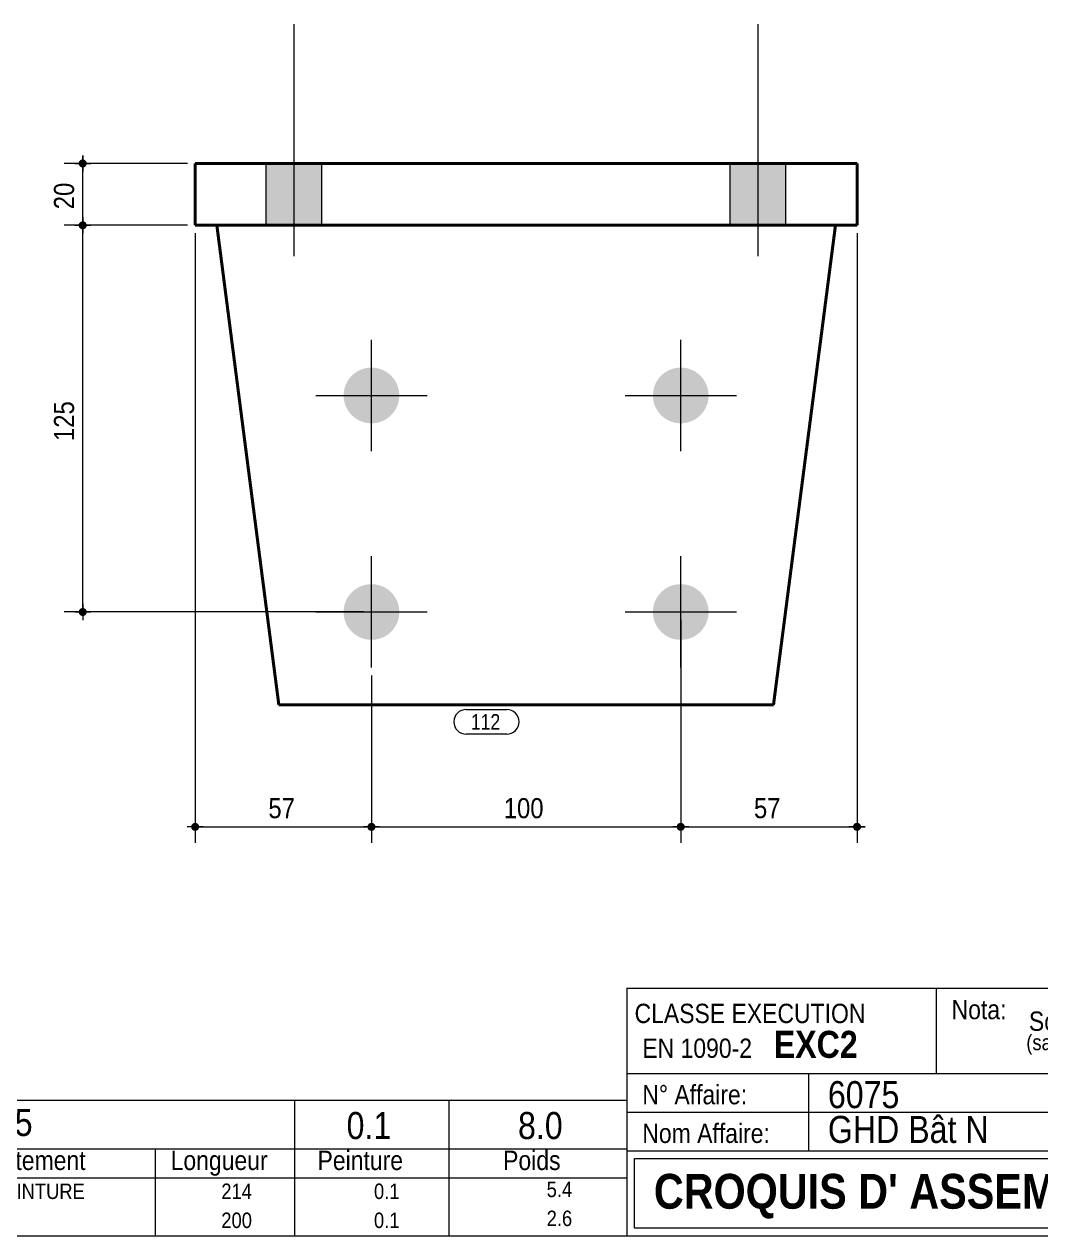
# Model space of a CAD drawing. Header units: millimetres. Extents: x 2 to 410, y 5 to 282.
# Drawn here: x 142.1 to 273.5, y 5 to 161.7 of the extents above; entities that cross this region are included whole.
import ezdxf

# ---------------------------------------------------------------- set-up
doc = ezdxf.new("R2010")
doc.units = ezdxf.units.MM
doc.linetypes.add('CACHE2', pattern=[1.190625, 0.79375, -0.396875])
for name, color, linetype, lineweight in [('Autre type objet', 1, 'Continuous', 0), ('Boulon', 7, 'Continuous', 0), ('Cache', 7, 'Continuous', 0), ('Cotation', 7, 'Continuous', 0), ('Feuille dessin', 5, 'Continuous', 0), ('Piece', 2, 'Continuous', 0), ('Repère pièce', 3, 'Continuous', 0)]:
    doc.layers.add(name, color=color, linetype=linetype, lineweight=lineweight)
doc.styles.add('ARIAL', font='ARIAL.TTF')
doc.styles.add('ARIAL_BOLD', font='ARIALBD.TTF')
doc.styles.add('ARIAL_NARROW', font='ARIAL.TTF')
doc.styles.add('COMIC_SANS_MS', font='COMIC.TTF')

# ---------------------------------------------------------------- blocks, each defined once
blk = doc.blocks.new('*A5')
at = {"layer": 'Boulon'}
for points in [[(173.37, 135.66), (173.37, 143.66), (180.57, 143.66), (180.57, 135.66)], [(173.37, 135.66), (173.37, 143.66), (180.57, 143.66), (180.57, 135.66)], [(233.37, 135.66), (233.37, 143.66), (240.57, 143.66), (240.57, 135.66)], [(233.37, 135.66), (233.37, 143.66), (240.57, 143.66), (240.57, 135.66)]]:
    blk.add_hatch(color=256, dxfattribs=at).paths.add_polyline_path(points, flags=17)
at = {"layer": 'Boulon', "linetype": 'Continuous', "lineweight": 0}
for p, q in [((176.97, 131.66), (176.97, 161.66)), ((176.97, 131.66), (176.97, 161.66)), ((236.97, 131.66), (236.97, 161.66)), ((236.97, 131.66), (236.97, 161.66)), ((173.37, 135.66), (173.37, 143.66)), ((173.37, 135.66), (173.37, 143.66)), ((180.57, 135.66), (180.57, 143.66)), ((180.57, 135.66), (180.57, 143.66)), ((233.37, 135.66), (233.37, 143.66)), ((233.37, 135.66), (233.37, 143.66)), ((240.57, 135.66), (240.57, 143.66)), ((240.57, 135.66), (240.57, 143.66))]:
    blk.add_line(p, q, dxfattribs=at)
blk = doc.blocks.new('*A6')
at = {"layer": 'Boulon'}
for points in [[(187.06, 117.25), (187.15, 117.25), (187.24, 117.25), (187.32, 117.24), (187.41, 117.23), (187.5, 117.22), (187.59, 117.2), (187.67, 117.19), (187.76, 117.17), (187.85, 117.15), (187.93, 117.12), (188.02, 117.1), (188.1, 117.07), (188.18, 117.04), (188.27, 117.01), (188.35, 116.98), (188.43, 116.95), (188.51, 116.91), (188.59, 116.87), (188.67, 116.83), (188.75, 116.79), (188.82, 116.74), (188.9, 116.7), (188.97, 116.65), (189.04, 116.6), (189.12, 116.55), (189.19, 116.49), (189.26, 116.44), (189.32, 116.38), (189.39, 116.32), (189.45, 116.26), (189.52, 116.2), (189.58, 116.14), (189.64, 116.07), (189.7, 116.01), (189.75, 115.94), (189.81, 115.87), (189.86, 115.8), (189.91, 115.73), (189.96, 115.66), (190.01, 115.58), (190.06, 115.51), (190.1, 115.43), (190.15, 115.35), (190.19, 115.27), (190.23, 115.19), (190.26, 115.11), (190.3, 115.03), (190.33, 114.95), (190.36, 114.87), (190.39, 114.78), (190.42, 114.7), (190.44, 114.62), (190.46, 114.53), (190.48, 114.44), (190.5, 114.36), (190.52, 114.27), (190.53, 114.18), (190.54, 114.1), (190.55, 114.01), (190.56, 113.92), (190.57, 113.83), (190.57, 113.74), (190.57, 113.66), (190.57, 113.57), (190.57, 113.48), (190.56, 113.39), (190.55, 113.3), (190.54, 113.21), (190.53, 113.13), (190.52, 113.04), (190.5, 112.95), (190.48, 112.87), (190.46, 112.78), (190.44, 112.69), (190.42, 112.61), (190.39, 112.53), (190.36, 112.44), (190.33, 112.36), (190.3, 112.28), (190.26, 112.2), (190.23, 112.12), (190.19, 112.04), (190.15, 111.96), (190.1, 111.88), (190.06, 111.8), (190.01, 111.73), (189.96, 111.66), (189.91, 111.58), (189.86, 111.51), (189.81, 111.44), (189.75, 111.37), (189.7, 111.3), (189.64, 111.24), (189.58, 111.17), (189.52, 111.11), (189.45, 111.05), (189.39, 110.99), (189.32, 110.93), (189.26, 110.87), (189.19, 110.82), (189.12, 110.76), (189.04, 110.71), (188.97, 110.66), (188.9, 110.61), (188.82, 110.57), (188.75, 110.52), (188.67, 110.48), (188.59, 110.44), (188.51, 110.4), (188.43, 110.36), (188.35, 110.33), (188.27, 110.3), (188.18, 110.27), (188.1, 110.24), (188.02, 110.21), (187.93, 110.19), (187.85, 110.16), (187.76, 110.14), (187.67, 110.12), (187.59, 110.11), (187.5, 110.09), (187.41, 110.08), (187.32, 110.07), (187.24, 110.06), (187.15, 110.06), (187.06, 110.06), (186.97, 110.06), (186.88, 110.06), (186.79, 110.06), (186.71, 110.06), (186.62, 110.07), (186.53, 110.08), (186.44, 110.09), (186.36, 110.11), (186.27, 110.12), (186.18, 110.14), (186.1, 110.16), (186.01, 110.19), (185.93, 110.21), (185.84, 110.24), (185.76, 110.27), (185.68, 110.3), (185.59, 110.33), (185.51, 110.36), (185.43, 110.4), (185.35, 110.44), (185.27, 110.48), (185.2, 110.52), (185.12, 110.57), (185.05, 110.61), (184.97, 110.66), (184.9, 110.71), (184.83, 110.76), (184.76, 110.82), (184.69, 110.87), (184.62, 110.93), (184.55, 110.99), (184.49, 111.05), (184.43, 111.11), (184.36, 111.17), (184.3, 111.24), (184.25, 111.3), (184.19, 111.37), (184.13, 111.44), (184.08, 111.51), (184.03, 111.58), (183.98, 111.66), (183.93, 111.73), (183.88, 111.8), (183.84, 111.88), (183.8, 111.96), (183.76, 112.04), (183.72, 112.12), (183.68, 112.2), (183.65, 112.28), (183.61, 112.36), (183.58, 112.44), (183.55, 112.53), (183.53, 112.61), (183.5, 112.69), (183.48, 112.78), (183.46, 112.87), (183.44, 112.95), (183.42, 113.04), (183.41, 113.13), (183.4, 113.21), (183.39, 113.3), (183.38, 113.39), (183.38, 113.48), (183.37, 113.57), (183.37, 113.66), (183.37, 113.74), (183.38, 113.83), (183.38, 113.92), (183.39, 114.01), (183.4, 114.1), (183.41, 114.18), (183.42, 114.27), (183.44, 114.36), (183.46, 114.44), (183.48, 114.53), (183.5, 114.62), (183.53, 114.7), (183.55, 114.78), (183.58, 114.87), (183.61, 114.95), (183.65, 115.03), (183.68, 115.11), (183.72, 115.19), (183.76, 115.27), (183.8, 115.35), (183.84, 115.43), (183.88, 115.51), (183.93, 115.58), (183.98, 115.66), (184.03, 115.73), (184.08, 115.8), (184.13, 115.87), (184.19, 115.94), (184.25, 116.01), (184.3, 116.07), (184.36, 116.14), (184.43, 116.2), (184.49, 116.26), (184.55, 116.32), (184.62, 116.38), (184.69, 116.44), (184.76, 116.49), (184.83, 116.55), (184.9, 116.6), (184.97, 116.65), (185.05, 116.7), (185.12, 116.74), (185.2, 116.79), (185.27, 116.83), (185.35, 116.87), (185.43, 116.91), (185.51, 116.95), (185.59, 116.98), (185.68, 117.01), (185.76, 117.04), (185.84, 117.07), (185.93, 117.1), (186.01, 117.12), (186.1, 117.15), (186.18, 117.17), (186.27, 117.19), (186.36, 117.2), (186.44, 117.22), (186.53, 117.23), (186.62, 117.24), (186.71, 117.25), (186.79, 117.25), (186.88, 117.25), (186.97, 117.26)], [(227.06, 117.25), (227.15, 117.25), (227.24, 117.25), (227.32, 117.24), (227.41, 117.23), (227.5, 117.22), (227.59, 117.2), (227.67, 117.19), (227.76, 117.17), (227.85, 117.15), (227.93, 117.12), (228.02, 117.1), (228.1, 117.07), (228.18, 117.04), (228.27, 117.01), (228.35, 116.98), (228.43, 116.95), (228.51, 116.91), (228.59, 116.87), (228.67, 116.83), (228.75, 116.79), (228.82, 116.74), (228.9, 116.7), (228.97, 116.65), (229.04, 116.6), (229.12, 116.55), (229.19, 116.49), (229.26, 116.44), (229.32, 116.38), (229.39, 116.32), (229.45, 116.26), (229.52, 116.2), (229.58, 116.14), (229.64, 116.07), (229.7, 116.01), (229.75, 115.94), (229.81, 115.87), (229.86, 115.8), (229.91, 115.73), (229.96, 115.66), (230.01, 115.58), (230.06, 115.51), (230.1, 115.43), (230.15, 115.35), (230.19, 115.27), (230.23, 115.19), (230.26, 115.11), (230.3, 115.03), (230.33, 114.95), (230.36, 114.87), (230.39, 114.78), (230.42, 114.7), (230.44, 114.62), (230.46, 114.53), (230.48, 114.44), (230.5, 114.36), (230.52, 114.27), (230.53, 114.18), (230.54, 114.1), (230.55, 114.01), (230.56, 113.92), (230.57, 113.83), (230.57, 113.74), (230.57, 113.66), (230.57, 113.57), (230.57, 113.48), (230.56, 113.39), (230.55, 113.3), (230.54, 113.21), (230.53, 113.13), (230.52, 113.04), (230.5, 112.95), (230.48, 112.87), (230.46, 112.78), (230.44, 112.69), (230.42, 112.61), (230.39, 112.53), (230.36, 112.44), (230.33, 112.36), (230.3, 112.28), (230.26, 112.2), (230.23, 112.12), (230.19, 112.04), (230.15, 111.96), (230.1, 111.88), (230.06, 111.8), (230.01, 111.73), (229.96, 111.66), (229.91, 111.58), (229.86, 111.51), (229.81, 111.44), (229.75, 111.37), (229.7, 111.3), (229.64, 111.24), (229.58, 111.17), (229.52, 111.11), (229.45, 111.05), (229.39, 110.99), (229.32, 110.93), (229.26, 110.87), (229.19, 110.82), (229.12, 110.76), (229.04, 110.71), (228.97, 110.66), (228.9, 110.61), (228.82, 110.57), (228.75, 110.52), (228.67, 110.48), (228.59, 110.44), (228.51, 110.4), (228.43, 110.36), (228.35, 110.33), (228.27, 110.3), (228.18, 110.27), (228.1, 110.24), (228.02, 110.21), (227.93, 110.19), (227.85, 110.16), (227.76, 110.14), (227.67, 110.12), (227.59, 110.11), (227.5, 110.09), (227.41, 110.08), (227.32, 110.07), (227.24, 110.06), (227.15, 110.06), (227.06, 110.06), (226.97, 110.06), (226.88, 110.06), (226.79, 110.06), (226.71, 110.06), (226.62, 110.07), (226.53, 110.08), (226.44, 110.09), (226.36, 110.11), (226.27, 110.12), (226.18, 110.14), (226.1, 110.16), (226.01, 110.19), (225.93, 110.21), (225.84, 110.24), (225.76, 110.27), (225.68, 110.3), (225.59, 110.33), (225.51, 110.36), (225.43, 110.4), (225.35, 110.44), (225.27, 110.48), (225.2, 110.52), (225.12, 110.57), (225.05, 110.61), (224.97, 110.66), (224.9, 110.71), (224.83, 110.76), (224.76, 110.82), (224.69, 110.87), (224.62, 110.93), (224.55, 110.99), (224.49, 111.05), (224.43, 111.11), (224.36, 111.17), (224.3, 111.24), (224.25, 111.3), (224.19, 111.37), (224.13, 111.44), (224.08, 111.51), (224.03, 111.58), (223.98, 111.66), (223.93, 111.73), (223.88, 111.8), (223.84, 111.88), (223.8, 111.96), (223.76, 112.04), (223.72, 112.12), (223.68, 112.2), (223.65, 112.28), (223.61, 112.36), (223.58, 112.44), (223.55, 112.53), (223.53, 112.61), (223.5, 112.69), (223.48, 112.78), (223.46, 112.87), (223.44, 112.95), (223.42, 113.04), (223.41, 113.13), (223.4, 113.21), (223.39, 113.3), (223.38, 113.39), (223.38, 113.48), (223.37, 113.57), (223.37, 113.66), (223.37, 113.74), (223.38, 113.83), (223.38, 113.92), (223.39, 114.01), (223.4, 114.1), (223.41, 114.18), (223.42, 114.27), (223.44, 114.36), (223.46, 114.44), (223.48, 114.53), (223.5, 114.62), (223.53, 114.7), (223.55, 114.78), (223.58, 114.87), (223.61, 114.95), (223.65, 115.03), (223.68, 115.11), (223.72, 115.19), (223.76, 115.27), (223.8, 115.35), (223.84, 115.43), (223.88, 115.51), (223.93, 115.58), (223.98, 115.66), (224.03, 115.73), (224.08, 115.8), (224.13, 115.87), (224.19, 115.94), (224.25, 116.01), (224.3, 116.07), (224.36, 116.14), (224.43, 116.2), (224.49, 116.26), (224.55, 116.32), (224.62, 116.38), (224.69, 116.44), (224.76, 116.49), (224.83, 116.55), (224.9, 116.6), (224.97, 116.65), (225.05, 116.7), (225.12, 116.74), (225.2, 116.79), (225.27, 116.83), (225.35, 116.87), (225.43, 116.91), (225.51, 116.95), (225.59, 116.98), (225.68, 117.01), (225.76, 117.04), (225.84, 117.07), (225.93, 117.1), (226.01, 117.12), (226.1, 117.15), (226.18, 117.17), (226.27, 117.19), (226.36, 117.2), (226.44, 117.22), (226.53, 117.23), (226.62, 117.24), (226.71, 117.25), (226.79, 117.25), (226.88, 117.25), (226.97, 117.26)], [(187.06, 89.25), (187.15, 89.25), (187.24, 89.25), (187.32, 89.24), (187.41, 89.23), (187.5, 89.22), (187.59, 89.2), (187.67, 89.19), (187.76, 89.17), (187.85, 89.15), (187.93, 89.12), (188.02, 89.1), (188.1, 89.07), (188.18, 89.04), (188.27, 89.01), (188.35, 88.98), (188.43, 88.95), (188.51, 88.91), (188.59, 88.87), (188.67, 88.83), (188.75, 88.79), (188.82, 88.74), (188.9, 88.7), (188.97, 88.65), (189.04, 88.6), (189.12, 88.55), (189.19, 88.49), (189.26, 88.44), (189.32, 88.38), (189.39, 88.32), (189.45, 88.26), (189.52, 88.2), (189.58, 88.14), (189.64, 88.07), (189.7, 88.01), (189.75, 87.94), (189.81, 87.87), (189.86, 87.8), (189.91, 87.73), (189.96, 87.66), (190.01, 87.58), (190.06, 87.51), (190.1, 87.43), (190.15, 87.35), (190.19, 87.27), (190.23, 87.19), (190.26, 87.11), (190.3, 87.03), (190.33, 86.95), (190.36, 86.87), (190.39, 86.78), (190.42, 86.7), (190.44, 86.62), (190.46, 86.53), (190.48, 86.44), (190.5, 86.36), (190.52, 86.27), (190.53, 86.18), (190.54, 86.1), (190.55, 86.01), (190.56, 85.92), (190.57, 85.83), (190.57, 85.74), (190.57, 85.66), (190.57, 85.57), (190.57, 85.48), (190.56, 85.39), (190.55, 85.3), (190.54, 85.21), (190.53, 85.13), (190.52, 85.04), (190.5, 84.95), (190.48, 84.87), (190.46, 84.78), (190.44, 84.69), (190.42, 84.61), (190.39, 84.53), (190.36, 84.44), (190.33, 84.36), (190.3, 84.28), (190.26, 84.2), (190.23, 84.12), (190.19, 84.04), (190.15, 83.96), (190.1, 83.88), (190.06, 83.8), (190.01, 83.73), (189.96, 83.66), (189.91, 83.58), (189.86, 83.51), (189.81, 83.44), (189.75, 83.37), (189.7, 83.3), (189.64, 83.24), (189.58, 83.17), (189.52, 83.11), (189.45, 83.05), (189.39, 82.99), (189.32, 82.93), (189.26, 82.87), (189.19, 82.82), (189.12, 82.76), (189.04, 82.71), (188.97, 82.66), (188.9, 82.61), (188.82, 82.57), (188.75, 82.52), (188.67, 82.48), (188.59, 82.44), (188.51, 82.4), (188.43, 82.36), (188.35, 82.33), (188.27, 82.3), (188.18, 82.27), (188.1, 82.24), (188.02, 82.21), (187.93, 82.19), (187.85, 82.16), (187.76, 82.14), (187.67, 82.12), (187.59, 82.11), (187.5, 82.09), (187.41, 82.08), (187.32, 82.07), (187.24, 82.06), (187.15, 82.06), (187.06, 82.06), (186.97, 82.06), (186.88, 82.06), (186.79, 82.06), (186.71, 82.06), (186.62, 82.07), (186.53, 82.08), (186.44, 82.09), (186.36, 82.11), (186.27, 82.12), (186.18, 82.14), (186.1, 82.16), (186.01, 82.19), (185.93, 82.21), (185.84, 82.24), (185.76, 82.27), (185.68, 82.3), (185.59, 82.33), (185.51, 82.36), (185.43, 82.4), (185.35, 82.44), (185.27, 82.48), (185.2, 82.52), (185.12, 82.57), (185.05, 82.61), (184.97, 82.66), (184.9, 82.71), (184.83, 82.76), (184.76, 82.82), (184.69, 82.87), (184.62, 82.93), (184.55, 82.99), (184.49, 83.05), (184.43, 83.11), (184.36, 83.17), (184.3, 83.24), (184.25, 83.3), (184.19, 83.37), (184.13, 83.44), (184.08, 83.51), (184.03, 83.58), (183.98, 83.66), (183.93, 83.73), (183.88, 83.8), (183.84, 83.88), (183.8, 83.96), (183.76, 84.04), (183.72, 84.12), (183.68, 84.2), (183.65, 84.28), (183.61, 84.36), (183.58, 84.44), (183.55, 84.53), (183.53, 84.61), (183.5, 84.69), (183.48, 84.78), (183.46, 84.87), (183.44, 84.95), (183.42, 85.04), (183.41, 85.13), (183.4, 85.21), (183.39, 85.3), (183.38, 85.39), (183.38, 85.48), (183.37, 85.57), (183.37, 85.66), (183.37, 85.74), (183.38, 85.83), (183.38, 85.92), (183.39, 86.01), (183.4, 86.1), (183.41, 86.18), (183.42, 86.27), (183.44, 86.36), (183.46, 86.44), (183.48, 86.53), (183.5, 86.62), (183.53, 86.7), (183.55, 86.78), (183.58, 86.87), (183.61, 86.95), (183.65, 87.03), (183.68, 87.11), (183.72, 87.19), (183.76, 87.27), (183.8, 87.35), (183.84, 87.43), (183.88, 87.51), (183.93, 87.58), (183.98, 87.66), (184.03, 87.73), (184.08, 87.8), (184.13, 87.87), (184.19, 87.94), (184.25, 88.01), (184.3, 88.07), (184.36, 88.14), (184.43, 88.2), (184.49, 88.26), (184.55, 88.32), (184.62, 88.38), (184.69, 88.44), (184.76, 88.49), (184.83, 88.55), (184.9, 88.6), (184.97, 88.65), (185.05, 88.7), (185.12, 88.74), (185.2, 88.79), (185.27, 88.83), (185.35, 88.87), (185.43, 88.91), (185.51, 88.95), (185.59, 88.98), (185.68, 89.01), (185.76, 89.04), (185.84, 89.07), (185.93, 89.1), (186.01, 89.12), (186.1, 89.15), (186.18, 89.17), (186.27, 89.19), (186.36, 89.2), (186.44, 89.22), (186.53, 89.23), (186.62, 89.24), (186.71, 89.25), (186.79, 89.25), (186.88, 89.25), (186.97, 89.26)], [(227.06, 89.25), (227.15, 89.25), (227.24, 89.25), (227.32, 89.24), (227.41, 89.23), (227.5, 89.22), (227.59, 89.2), (227.67, 89.19), (227.76, 89.17), (227.85, 89.15), (227.93, 89.12), (228.02, 89.1), (228.1, 89.07), (228.18, 89.04), (228.27, 89.01), (228.35, 88.98), (228.43, 88.95), (228.51, 88.91), (228.59, 88.87), (228.67, 88.83), (228.75, 88.79), (228.82, 88.74), (228.9, 88.7), (228.97, 88.65), (229.04, 88.6), (229.12, 88.55), (229.19, 88.49), (229.26, 88.44), (229.32, 88.38), (229.39, 88.32), (229.45, 88.26), (229.52, 88.2), (229.58, 88.14), (229.64, 88.07), (229.7, 88.01), (229.75, 87.94), (229.81, 87.87), (229.86, 87.8), (229.91, 87.73), (229.96, 87.66), (230.01, 87.58), (230.06, 87.51), (230.1, 87.43), (230.15, 87.35), (230.19, 87.27), (230.23, 87.19), (230.26, 87.11), (230.3, 87.03), (230.33, 86.95), (230.36, 86.87), (230.39, 86.78), (230.42, 86.7), (230.44, 86.62), (230.46, 86.53), (230.48, 86.44), (230.5, 86.36), (230.52, 86.27), (230.53, 86.18), (230.54, 86.1), (230.55, 86.01), (230.56, 85.92), (230.57, 85.83), (230.57, 85.74), (230.57, 85.66), (230.57, 85.57), (230.57, 85.48), (230.56, 85.39), (230.55, 85.3), (230.54, 85.21), (230.53, 85.13), (230.52, 85.04), (230.5, 84.95), (230.48, 84.87), (230.46, 84.78), (230.44, 84.69), (230.42, 84.61), (230.39, 84.53), (230.36, 84.44), (230.33, 84.36), (230.3, 84.28), (230.26, 84.2), (230.23, 84.12), (230.19, 84.04), (230.15, 83.96), (230.1, 83.88), (230.06, 83.8), (230.01, 83.73), (229.96, 83.66), (229.91, 83.58), (229.86, 83.51), (229.81, 83.44), (229.75, 83.37), (229.7, 83.3), (229.64, 83.24), (229.58, 83.17), (229.52, 83.11), (229.45, 83.05), (229.39, 82.99), (229.32, 82.93), (229.26, 82.87), (229.19, 82.82), (229.12, 82.76), (229.04, 82.71), (228.97, 82.66), (228.9, 82.61), (228.82, 82.57), (228.75, 82.52), (228.67, 82.48), (228.59, 82.44), (228.51, 82.4), (228.43, 82.36), (228.35, 82.33), (228.27, 82.3), (228.18, 82.27), (228.1, 82.24), (228.02, 82.21), (227.93, 82.19), (227.85, 82.16), (227.76, 82.14), (227.67, 82.12), (227.59, 82.11), (227.5, 82.09), (227.41, 82.08), (227.32, 82.07), (227.24, 82.06), (227.15, 82.06), (227.06, 82.06), (226.97, 82.06), (226.88, 82.06), (226.79, 82.06), (226.71, 82.06), (226.62, 82.07), (226.53, 82.08), (226.44, 82.09), (226.36, 82.11), (226.27, 82.12), (226.18, 82.14), (226.1, 82.16), (226.01, 82.19), (225.93, 82.21), (225.84, 82.24), (225.76, 82.27), (225.68, 82.3), (225.59, 82.33), (225.51, 82.36), (225.43, 82.4), (225.35, 82.44), (225.27, 82.48), (225.2, 82.52), (225.12, 82.57), (225.05, 82.61), (224.97, 82.66), (224.9, 82.71), (224.83, 82.76), (224.76, 82.82), (224.69, 82.87), (224.62, 82.93), (224.55, 82.99), (224.49, 83.05), (224.43, 83.11), (224.36, 83.17), (224.3, 83.24), (224.25, 83.3), (224.19, 83.37), (224.13, 83.44), (224.08, 83.51), (224.03, 83.58), (223.98, 83.66), (223.93, 83.73), (223.88, 83.8), (223.84, 83.88), (223.8, 83.96), (223.76, 84.04), (223.72, 84.12), (223.68, 84.2), (223.65, 84.28), (223.61, 84.36), (223.58, 84.44), (223.55, 84.53), (223.53, 84.61), (223.5, 84.69), (223.48, 84.78), (223.46, 84.87), (223.44, 84.95), (223.42, 85.04), (223.41, 85.13), (223.4, 85.21), (223.39, 85.3), (223.38, 85.39), (223.38, 85.48), (223.37, 85.57), (223.37, 85.66), (223.37, 85.74), (223.38, 85.83), (223.38, 85.92), (223.39, 86.01), (223.4, 86.1), (223.41, 86.18), (223.42, 86.27), (223.44, 86.36), (223.46, 86.44), (223.48, 86.53), (223.5, 86.62), (223.53, 86.7), (223.55, 86.78), (223.58, 86.87), (223.61, 86.95), (223.65, 87.03), (223.68, 87.11), (223.72, 87.19), (223.76, 87.27), (223.8, 87.35), (223.84, 87.43), (223.88, 87.51), (223.93, 87.58), (223.98, 87.66), (224.03, 87.73), (224.08, 87.8), (224.13, 87.87), (224.19, 87.94), (224.25, 88.01), (224.3, 88.07), (224.36, 88.14), (224.43, 88.2), (224.49, 88.26), (224.55, 88.32), (224.62, 88.38), (224.69, 88.44), (224.76, 88.49), (224.83, 88.55), (224.9, 88.6), (224.97, 88.65), (225.05, 88.7), (225.12, 88.74), (225.2, 88.79), (225.27, 88.83), (225.35, 88.87), (225.43, 88.91), (225.51, 88.95), (225.59, 88.98), (225.68, 89.01), (225.76, 89.04), (225.84, 89.07), (225.93, 89.1), (226.01, 89.12), (226.1, 89.15), (226.18, 89.17), (226.27, 89.19), (226.36, 89.2), (226.44, 89.22), (226.53, 89.23), (226.62, 89.24), (226.71, 89.25), (226.79, 89.25), (226.88, 89.25), (226.97, 89.26)]]:
    blk.add_hatch(color=256, dxfattribs=at).paths.add_polyline_path(points, flags=17)
at = {"layer": 'Boulon', "linetype": 'Continuous', "lineweight": 0}
for p, q in [((186.97, 106.46), (186.97, 120.86)), ((226.97, 106.46), (226.97, 120.86)), ((179.77, 113.66), (194.17, 113.66)), ((219.77, 113.66), (234.17, 113.66)), ((186.97, 78.46), (186.97, 92.86)), ((226.97, 78.46), (226.97, 92.86)), ((179.77, 85.66), (194.17, 85.66)), ((219.77, 85.66), (234.17, 85.66))]:
    blk.add_line(p, q, dxfattribs=at)
blk = doc.blocks.new('*A7')
at = {"layer": 'Piece', "color": 2, "linetype": 'Continuous', "lineweight": 40}
for p, q in [((249.770706, 143.655127), (164.170706, 143.655127)), ((164.170706, 143.655127), (164.170706, 135.655127)), ((249.770706, 135.655127), (249.770706, 143.655127)), ((164.170706, 135.655127), (249.770706, 135.655127))]:
    blk.add_line(p, q, dxfattribs=at)
blk = doc.blocks.new('*A8')
at = {"layer": 'Cache', "color": 7, "linetype": 'CACHE2', "lineweight": 20}
blk.add_line((246.972903, 135.65513), (166.972902, 135.65513), dxfattribs=at)
at = {"layer": 'Piece', "color": 2, "linetype": 'Continuous', "lineweight": 40}
for p, q in [((166.972902, 135.65513), (174.9729, 73.655126)), ((246.972903, 135.65513), (238.972902, 73.655127)), ((238.972902, 73.655127), (174.9729, 73.655126))]:
    blk.add_line(p, q, dxfattribs=at)
blk = doc.blocks.new('*A9')
at = {"layer": 'Feuille dessin', "linetype": 'Continuous', "lineweight": 0}
blk.add_line((5, 5), (405, 5), dxfattribs=at)
blk = doc.blocks.new('*A11')
at = {"layer": 'Autre type objet', "linetype": 'Continuous', "lineweight": 0}
for p, q in [((220, 37), (405, 37)), ((220, 37), (220, 26)), ((260, 37), (260, 26)), ((220, 26), (405, 26))]:
    blk.add_line(p, q, dxfattribs=at)
at = {"layer": 'Autre type objet', "width": 0.85}
for s, height, style, p in [('CLASSE EXECUTION', 2.5, 'ARIAL', (221, 32.5)), ('Nota:', 2.5, 'ARIAL', (262, 33)), ('Soudure a= 0.7 x épaisseur la plus faible', 2.5, 'ARIAL', (272, 31.5)), ('EXC2', 3.5, 'ARIAL_BOLD', (239, 28)), ('EN 1090-2', 2.5, 'ARIAL', (222, 28)), (' (sauf indication contraire)', 2, 'ARIAL', (271, 29))]:
    blk.add_text(s, height=height, dxfattribs=dict(at, style=style)).set_placement(p)
blk = doc.blocks.new('*A12')
at = {"layer": 'Autre type objet', "linetype": 'Continuous', "lineweight": 0}
for p, q in [((35, 22.526986), (220, 22.526986)), ((177.006307, 22.526553), (177, 12.5)), ((197.000069, 22.525594), (197, 12.5)), ((219.999994, 22.526914), (220, 12.5)), ((35, 16.25), (220, 16.25)), ((159, 16.25), (159, 12.5)), ((35, 12.5), (220, 12.5)), ((159, 12.5), (159, 8.75)), ((177, 12.5), (177, 8.75)), ((197, 12.5), (197, 8.75)), ((220, 12.5), (220, 8.75)), ((159, 8.75), (159, 5)), ((177, 8.75), (177, 5)), ((197, 8.75), (197, 5)), ((220, 8.75), (220, 5))]:
    blk.add_line(p, q, dxfattribs=at)
at = {"layer": 'Autre type objet', "style": 'ARIAL', "width": 0.85}
for s, height, p in [('5', 3.5, (140.83694, 17.899058)), ('0.1', 3.5, (183.758911, 17.5)), ('8.0', 3.5, (205.926147, 17.5)), ('Revêtement', 2.5, (134, 13.5)), ('Longueur', 2.5, (161, 13.5)), ('Peinture', 2.5, (180, 13.5)), ('Poids', 2.5, (204, 13.5)), ('PEINTURE', 2, (137.896973, 9.75)), ('214', 2, (167.553711, 9.75)), ('0.1', 2, (187.295898, 9.75)), ('5.4', 2, (209.629883, 10)), ('200', 2, (167.553711, 6)), ('0.1', 2, (187.295898, 6)), ('2.6', 2, (209.629883, 6.25))]:
    blk.add_text(s, height=height, dxfattribs=at).set_placement(p)
blk = doc.blocks.new('*A13')
at = {"layer": 'Autre type objet', "linetype": 'Continuous', "lineweight": 0}
for p, q in [((220, 26), (405, 26)), ((220, 26), (220, 5)), ((243.5, 26), (243.5, 16)), ((220, 21), (364.091573, 20.947521)), ((220, 16), (309, 16)), ((221, 15), (308, 15)), ((221, 6), (221, 15)), ((220, 5), (405, 5)), ((308, 6), (221, 6))]:
    blk.add_line(p, q, dxfattribs=at)
at = {"layer": 'Autre type objet', "width": 0.85}
for s, height, style, p in [('N° Affaire:', 2.5, 'ARIAL_NARROW', (222, 22)), ('6075', 3.5, 'ARIAL', (246, 21.5)), ('GHD Bât N', 3.5, 'ARIAL', (246, 17)), ('Nom Affaire:', 2.5, 'ARIAL_NARROW', (222, 17)), ("CROQUIS D' ASSEMBLAGE", 4.5, 'ARIAL_BOLD', (223.5, 8.5))]:
    blk.add_text(s, height=height, dxfattribs=dict(at, style=style)).set_placement(p)
blk = doc.blocks.new('*A22')
at = {"layer": 'Cotation'}
for points in [[(149.6, 135.14), (149.58, 135.14), (149.55, 135.14), (149.53, 135.15), (149.5, 135.15), (149.48, 135.16), (149.45, 135.17), (149.43, 135.17), (149.41, 135.19), (149.38, 135.2), (149.36, 135.21), (149.34, 135.22), (149.32, 135.24), (149.3, 135.25), (149.28, 135.27), (149.26, 135.29), (149.24, 135.31), (149.23, 135.33), (149.21, 135.35), (149.2, 135.37), (149.18, 135.39), (149.17, 135.41), (149.16, 135.43), (149.15, 135.46), (149.14, 135.48), (149.13, 135.5), (149.12, 135.53), (149.12, 135.55), (149.11, 135.58), (149.11, 135.6), (149.11, 135.63), (149.11, 135.66), (149.11, 135.68), (149.11, 135.71), (149.11, 135.73), (149.12, 135.76), (149.12, 135.78), (149.13, 135.81), (149.14, 135.83), (149.15, 135.85), (149.16, 135.88), (149.17, 135.9), (149.18, 135.92), (149.2, 135.94), (149.21, 135.96), (149.23, 135.99), (149.24, 136), (149.26, 136.02), (149.28, 136.04), (149.3, 136.06), (149.32, 136.07), (149.34, 136.09), (149.36, 136.1), (149.38, 136.11), (149.41, 136.13), (149.43, 136.14), (149.45, 136.14), (149.48, 136.15), (149.5, 136.16), (149.53, 136.17), (149.55, 136.17), (149.58, 136.17), (149.6, 136.17), (149.63, 136.18), (149.65, 136.17), (149.68, 136.17), (149.7, 136.17), (149.73, 136.17), (149.75, 136.16), (149.78, 136.15), (149.8, 136.14), (149.83, 136.14), (149.85, 136.13), (149.87, 136.11), (149.9, 136.1), (149.92, 136.09), (149.94, 136.07), (149.96, 136.06), (149.98, 136.04), (150, 136.02), (150.01, 136), (150.03, 135.99), (150.05, 135.96), (150.06, 135.94), (150.07, 135.92), (150.09, 135.9), (150.1, 135.88), (150.11, 135.85), (150.12, 135.83), (150.13, 135.81), (150.13, 135.78), (150.14, 135.76), (150.14, 135.73), (150.15, 135.71), (150.15, 135.68), (150.15, 135.66), (150.15, 135.63), (150.15, 135.6), (150.14, 135.58), (150.14, 135.55), (150.13, 135.53), (150.13, 135.5), (150.12, 135.48), (150.11, 135.46), (150.1, 135.43), (150.09, 135.41), (150.07, 135.39), (150.06, 135.37), (150.05, 135.35), (150.03, 135.33), (150.01, 135.31), (150, 135.29), (149.98, 135.27), (149.96, 135.25), (149.94, 135.24), (149.92, 135.22), (149.9, 135.21), (149.87, 135.2), (149.85, 135.19), (149.83, 135.17), (149.8, 135.17), (149.78, 135.16), (149.75, 135.15), (149.73, 135.15), (149.7, 135.14), (149.68, 135.14), (149.65, 135.14), (149.63, 135.14)], [(149.6, 85.14), (149.58, 85.14), (149.55, 85.14), (149.53, 85.15), (149.5, 85.15), (149.48, 85.16), (149.45, 85.17), (149.43, 85.17), (149.41, 85.19), (149.38, 85.2), (149.36, 85.21), (149.34, 85.22), (149.32, 85.24), (149.3, 85.25), (149.28, 85.27), (149.26, 85.29), (149.24, 85.31), (149.23, 85.33), (149.21, 85.35), (149.2, 85.37), (149.18, 85.39), (149.17, 85.41), (149.16, 85.43), (149.15, 85.46), (149.14, 85.48), (149.13, 85.5), (149.12, 85.53), (149.12, 85.55), (149.11, 85.58), (149.11, 85.6), (149.11, 85.63), (149.11, 85.66), (149.11, 85.68), (149.11, 85.71), (149.11, 85.73), (149.12, 85.76), (149.12, 85.78), (149.13, 85.81), (149.14, 85.83), (149.15, 85.85), (149.16, 85.88), (149.17, 85.9), (149.18, 85.92), (149.2, 85.94), (149.21, 85.96), (149.23, 85.99), (149.24, 86), (149.26, 86.02), (149.28, 86.04), (149.3, 86.06), (149.32, 86.07), (149.34, 86.09), (149.36, 86.1), (149.38, 86.11), (149.41, 86.13), (149.43, 86.14), (149.45, 86.14), (149.48, 86.15), (149.5, 86.16), (149.53, 86.17), (149.55, 86.17), (149.58, 86.17), (149.6, 86.17), (149.63, 86.18), (149.65, 86.17), (149.68, 86.17), (149.7, 86.17), (149.73, 86.17), (149.75, 86.16), (149.78, 86.15), (149.8, 86.14), (149.83, 86.14), (149.85, 86.13), (149.87, 86.11), (149.9, 86.1), (149.92, 86.09), (149.94, 86.07), (149.96, 86.06), (149.98, 86.04), (150, 86.02), (150.01, 86), (150.03, 85.99), (150.05, 85.96), (150.06, 85.94), (150.07, 85.92), (150.09, 85.9), (150.1, 85.88), (150.11, 85.85), (150.12, 85.83), (150.13, 85.81), (150.13, 85.78), (150.14, 85.76), (150.14, 85.73), (150.15, 85.71), (150.15, 85.68), (150.15, 85.66), (150.15, 85.63), (150.15, 85.6), (150.14, 85.58), (150.14, 85.55), (150.13, 85.53), (150.13, 85.5), (150.12, 85.48), (150.11, 85.46), (150.1, 85.43), (150.09, 85.41), (150.07, 85.39), (150.06, 85.37), (150.05, 85.35), (150.03, 85.33), (150.01, 85.31), (150, 85.29), (149.98, 85.27), (149.96, 85.25), (149.94, 85.24), (149.92, 85.22), (149.9, 85.21), (149.87, 85.2), (149.85, 85.19), (149.83, 85.17), (149.8, 85.17), (149.78, 85.16), (149.75, 85.15), (149.73, 85.15), (149.7, 85.14), (149.68, 85.14), (149.65, 85.14), (149.63, 85.14)]]:
    blk.add_hatch(color=256, dxfattribs=at).paths.add_polyline_path(points, flags=17)
at = {"layer": 'Cotation', "linetype": 'Continuous', "lineweight": 0}
for p, q in [((149.63, 136.7), (149.63, 134.62)), ((149.63, 135.66), (149.63, 136.7)), ((163.17, 135.66), (147.21, 135.66)), ((148.59, 135.66), (150.67, 135.66)), ((149.63, 85.66), (149.63, 135.66)), ((149.63, 86.7), (149.63, 84.62)), ((185.97, 85.66), (147.21, 85.66)), ((148.59, 85.66), (150.67, 85.66)), ((149.63, 85.66), (149.63, 84.62))]:
    blk.add_line(p, q, dxfattribs=at)
at = {"layer": 'Cotation'}
for p in [(149.63, 135.66), (149.63, 85.66)]:
    blk.add_point(p, dxfattribs=at)
at = {"layer": 'Cotation', "style": 'ARIAL', "width": 0.85}
blk.add_text('125', height=2.6, rotation=90.0002, dxfattribs=at).set_placement((148.51, 107.76))
blk = doc.blocks.new('*A23')
at = {"layer": 'Cotation'}
for points in [[(149.6, 143.14), (149.58, 143.14), (149.55, 143.14), (149.53, 143.15), (149.5, 143.15), (149.48, 143.16), (149.45, 143.17), (149.43, 143.17), (149.41, 143.19), (149.38, 143.2), (149.36, 143.21), (149.34, 143.22), (149.32, 143.24), (149.3, 143.25), (149.28, 143.27), (149.26, 143.29), (149.24, 143.31), (149.23, 143.33), (149.21, 143.35), (149.2, 143.37), (149.18, 143.39), (149.17, 143.41), (149.16, 143.43), (149.15, 143.46), (149.14, 143.48), (149.13, 143.5), (149.12, 143.53), (149.12, 143.55), (149.11, 143.58), (149.11, 143.6), (149.11, 143.63), (149.11, 143.66), (149.11, 143.68), (149.11, 143.71), (149.11, 143.73), (149.12, 143.76), (149.12, 143.78), (149.13, 143.81), (149.14, 143.83), (149.15, 143.85), (149.16, 143.88), (149.17, 143.9), (149.18, 143.92), (149.2, 143.94), (149.21, 143.96), (149.23, 143.99), (149.24, 144), (149.26, 144.02), (149.28, 144.04), (149.3, 144.06), (149.32, 144.07), (149.34, 144.09), (149.36, 144.1), (149.38, 144.11), (149.41, 144.13), (149.43, 144.14), (149.45, 144.14), (149.48, 144.15), (149.5, 144.16), (149.53, 144.17), (149.55, 144.17), (149.58, 144.17), (149.6, 144.17), (149.63, 144.18), (149.65, 144.17), (149.68, 144.17), (149.7, 144.17), (149.73, 144.17), (149.75, 144.16), (149.78, 144.15), (149.8, 144.14), (149.83, 144.14), (149.85, 144.13), (149.87, 144.11), (149.9, 144.1), (149.92, 144.09), (149.94, 144.07), (149.96, 144.06), (149.98, 144.04), (150, 144.02), (150.01, 144), (150.03, 143.99), (150.05, 143.96), (150.06, 143.94), (150.07, 143.92), (150.09, 143.9), (150.1, 143.88), (150.11, 143.85), (150.12, 143.83), (150.13, 143.81), (150.13, 143.78), (150.14, 143.76), (150.14, 143.73), (150.15, 143.71), (150.15, 143.68), (150.15, 143.66), (150.15, 143.63), (150.15, 143.6), (150.14, 143.58), (150.14, 143.55), (150.13, 143.53), (150.13, 143.5), (150.12, 143.48), (150.11, 143.46), (150.1, 143.43), (150.09, 143.41), (150.07, 143.39), (150.06, 143.37), (150.05, 143.35), (150.03, 143.33), (150.01, 143.31), (150, 143.29), (149.98, 143.27), (149.96, 143.25), (149.94, 143.24), (149.92, 143.22), (149.9, 143.21), (149.87, 143.2), (149.85, 143.19), (149.83, 143.17), (149.8, 143.17), (149.78, 143.16), (149.75, 143.15), (149.73, 143.15), (149.7, 143.14), (149.68, 143.14), (149.65, 143.14), (149.63, 143.14)], [(149.6, 135.14), (149.58, 135.14), (149.55, 135.14), (149.53, 135.15), (149.5, 135.15), (149.48, 135.16), (149.45, 135.17), (149.43, 135.17), (149.41, 135.19), (149.38, 135.2), (149.36, 135.21), (149.34, 135.22), (149.32, 135.24), (149.3, 135.25), (149.28, 135.27), (149.26, 135.29), (149.24, 135.31), (149.23, 135.33), (149.21, 135.35), (149.2, 135.37), (149.18, 135.39), (149.17, 135.41), (149.16, 135.43), (149.15, 135.46), (149.14, 135.48), (149.13, 135.5), (149.12, 135.53), (149.12, 135.55), (149.11, 135.58), (149.11, 135.6), (149.11, 135.63), (149.11, 135.66), (149.11, 135.68), (149.11, 135.71), (149.11, 135.73), (149.12, 135.76), (149.12, 135.78), (149.13, 135.81), (149.14, 135.83), (149.15, 135.85), (149.16, 135.88), (149.17, 135.9), (149.18, 135.92), (149.2, 135.94), (149.21, 135.96), (149.23, 135.99), (149.24, 136), (149.26, 136.02), (149.28, 136.04), (149.3, 136.06), (149.32, 136.07), (149.34, 136.09), (149.36, 136.1), (149.38, 136.11), (149.41, 136.13), (149.43, 136.14), (149.45, 136.14), (149.48, 136.15), (149.5, 136.16), (149.53, 136.17), (149.55, 136.17), (149.58, 136.17), (149.6, 136.17), (149.63, 136.18), (149.65, 136.17), (149.68, 136.17), (149.7, 136.17), (149.73, 136.17), (149.75, 136.16), (149.78, 136.15), (149.8, 136.14), (149.83, 136.14), (149.85, 136.13), (149.87, 136.11), (149.9, 136.1), (149.92, 136.09), (149.94, 136.07), (149.96, 136.06), (149.98, 136.04), (150, 136.02), (150.01, 136), (150.03, 135.99), (150.05, 135.96), (150.06, 135.94), (150.07, 135.92), (150.09, 135.9), (150.1, 135.88), (150.11, 135.85), (150.12, 135.83), (150.13, 135.81), (150.13, 135.78), (150.14, 135.76), (150.14, 135.73), (150.15, 135.71), (150.15, 135.68), (150.15, 135.66), (150.15, 135.63), (150.15, 135.6), (150.14, 135.58), (150.14, 135.55), (150.13, 135.53), (150.13, 135.5), (150.12, 135.48), (150.11, 135.46), (150.1, 135.43), (150.09, 135.41), (150.07, 135.39), (150.06, 135.37), (150.05, 135.35), (150.03, 135.33), (150.01, 135.31), (150, 135.29), (149.98, 135.27), (149.96, 135.25), (149.94, 135.24), (149.92, 135.22), (149.9, 135.21), (149.87, 135.2), (149.85, 135.19), (149.83, 135.17), (149.8, 135.17), (149.78, 135.16), (149.75, 135.15), (149.73, 135.15), (149.7, 135.14), (149.68, 135.14), (149.65, 135.14), (149.63, 135.14)]]:
    blk.add_hatch(color=256, dxfattribs=at).paths.add_polyline_path(points, flags=17)
at = {"layer": 'Cotation', "linetype": 'Continuous', "lineweight": 0}
for p, q in [((149.63, 144.7), (149.63, 142.62)), ((149.63, 143.66), (149.63, 144.7)), ((163.17, 143.66), (147.21, 143.66)), ((148.59, 143.66), (150.67, 143.66)), ((149.63, 135.66), (149.63, 143.66)), ((149.63, 136.7), (149.63, 134.62)), ((163.17, 135.66), (147.21, 135.66)), ((148.59, 135.66), (150.67, 135.66)), ((149.63, 135.66), (149.63, 134.62))]:
    blk.add_line(p, q, dxfattribs=at)
at = {"layer": 'Cotation'}
for p in [(149.63, 143.66), (149.63, 135.66)]:
    blk.add_point(p, dxfattribs=at)
at = {"layer": 'Cotation', "style": 'ARIAL', "width": 0.85}
blk.add_text('20', height=2.6, rotation=90.0002, dxfattribs=at).set_placement((148.51, 137.73))
blk = doc.blocks.new('*A24')
at = {"layer": 'Cotation'}
for points in [[(164.15, 57.35), (164.12, 57.36), (164.09, 57.36), (164.07, 57.36), (164.04, 57.37), (164.02, 57.38), (164, 57.38), (163.97, 57.39), (163.95, 57.4), (163.93, 57.41), (163.9, 57.43), (163.88, 57.44), (163.86, 57.46), (163.84, 57.47), (163.82, 57.49), (163.8, 57.51), (163.79, 57.52), (163.77, 57.54), (163.75, 57.56), (163.74, 57.58), (163.72, 57.61), (163.71, 57.63), (163.7, 57.65), (163.69, 57.67), (163.68, 57.7), (163.67, 57.72), (163.67, 57.75), (163.66, 57.77), (163.66, 57.8), (163.65, 57.82), (163.65, 57.85), (163.65, 57.87), (163.65, 57.9), (163.65, 57.92), (163.66, 57.95), (163.66, 57.97), (163.67, 58), (163.67, 58.02), (163.68, 58.05), (163.69, 58.07), (163.7, 58.1), (163.71, 58.12), (163.72, 58.14), (163.74, 58.16), (163.75, 58.18), (163.77, 58.2), (163.79, 58.22), (163.8, 58.24), (163.82, 58.26), (163.84, 58.27), (163.86, 58.29), (163.88, 58.31), (163.9, 58.32), (163.93, 58.33), (163.95, 58.34), (163.97, 58.35), (164, 58.36), (164.02, 58.37), (164.04, 58.38), (164.07, 58.38), (164.09, 58.39), (164.12, 58.39), (164.15, 58.39), (164.17, 58.39), (164.2, 58.39), (164.22, 58.39), (164.25, 58.39), (164.27, 58.38), (164.3, 58.38), (164.32, 58.37), (164.35, 58.36), (164.37, 58.35), (164.39, 58.34), (164.42, 58.33), (164.44, 58.32), (164.46, 58.31), (164.48, 58.29), (164.5, 58.27), (164.52, 58.26), (164.54, 58.24), (164.56, 58.22), (164.57, 58.2), (164.59, 58.18), (164.6, 58.16), (164.62, 58.14), (164.63, 58.12), (164.64, 58.1), (164.65, 58.07), (164.66, 58.05), (164.67, 58.02), (164.68, 58), (164.68, 57.97), (164.69, 57.95), (164.69, 57.92), (164.69, 57.9), (164.69, 57.87), (164.69, 57.85), (164.69, 57.82), (164.69, 57.8), (164.68, 57.77), (164.68, 57.75), (164.67, 57.72), (164.66, 57.7), (164.65, 57.67), (164.64, 57.65), (164.63, 57.63), (164.62, 57.61), (164.6, 57.58), (164.59, 57.56), (164.57, 57.54), (164.56, 57.52), (164.54, 57.51), (164.52, 57.49), (164.5, 57.47), (164.48, 57.46), (164.46, 57.44), (164.44, 57.43), (164.42, 57.41), (164.39, 57.4), (164.37, 57.39), (164.35, 57.38), (164.32, 57.38), (164.3, 57.37), (164.27, 57.36), (164.25, 57.36), (164.22, 57.36), (164.2, 57.35), (164.17, 57.35)], [(186.95, 57.35), (186.92, 57.36), (186.9, 57.36), (186.87, 57.36), (186.85, 57.37), (186.82, 57.38), (186.8, 57.38), (186.77, 57.39), (186.75, 57.4), (186.73, 57.41), (186.7, 57.43), (186.68, 57.44), (186.66, 57.46), (186.64, 57.47), (186.62, 57.49), (186.6, 57.51), (186.59, 57.52), (186.57, 57.54), (186.55, 57.56), (186.54, 57.58), (186.53, 57.61), (186.51, 57.63), (186.5, 57.65), (186.49, 57.67), (186.48, 57.7), (186.47, 57.72), (186.47, 57.75), (186.46, 57.77), (186.46, 57.8), (186.45, 57.82), (186.45, 57.85), (186.45, 57.87), (186.45, 57.9), (186.45, 57.92), (186.46, 57.95), (186.46, 57.97), (186.47, 58), (186.47, 58.02), (186.48, 58.05), (186.49, 58.07), (186.5, 58.1), (186.51, 58.12), (186.53, 58.14), (186.54, 58.16), (186.55, 58.18), (186.57, 58.2), (186.59, 58.22), (186.6, 58.24), (186.62, 58.26), (186.64, 58.27), (186.66, 58.29), (186.68, 58.31), (186.7, 58.32), (186.73, 58.33), (186.75, 58.34), (186.77, 58.35), (186.8, 58.36), (186.82, 58.37), (186.85, 58.38), (186.87, 58.38), (186.9, 58.39), (186.92, 58.39), (186.95, 58.39), (186.97, 58.39), (187, 58.39), (187.02, 58.39), (187.05, 58.39), (187.07, 58.38), (187.1, 58.38), (187.12, 58.37), (187.15, 58.36), (187.17, 58.35), (187.19, 58.34), (187.22, 58.33), (187.24, 58.32), (187.26, 58.31), (187.28, 58.29), (187.3, 58.27), (187.32, 58.26), (187.34, 58.24), (187.36, 58.22), (187.37, 58.2), (187.39, 58.18), (187.4, 58.16), (187.42, 58.14), (187.43, 58.12), (187.44, 58.1), (187.45, 58.07), (187.46, 58.05), (187.47, 58.02), (187.48, 58), (187.48, 57.97), (187.49, 57.95), (187.49, 57.92), (187.49, 57.9), (187.49, 57.87), (187.49, 57.85), (187.49, 57.82), (187.49, 57.8), (187.48, 57.77), (187.48, 57.75), (187.47, 57.72), (187.46, 57.7), (187.45, 57.67), (187.44, 57.65), (187.43, 57.63), (187.42, 57.61), (187.4, 57.58), (187.39, 57.56), (187.37, 57.54), (187.36, 57.52), (187.34, 57.51), (187.32, 57.49), (187.3, 57.47), (187.28, 57.46), (187.26, 57.44), (187.24, 57.43), (187.22, 57.41), (187.19, 57.4), (187.17, 57.39), (187.15, 57.38), (187.12, 57.38), (187.1, 57.37), (187.07, 57.36), (187.05, 57.36), (187.02, 57.36), (187, 57.35), (186.97, 57.35)]]:
    blk.add_hatch(color=256, dxfattribs=at).paths.add_polyline_path(points, flags=17)
at = {"layer": 'Cotation', "linetype": 'Continuous', "lineweight": 0}
for p, q in [((164.17, 134.66), (164.17, 55.79)), ((186.97, 77.46), (186.97, 55.79)), ((164.17, 58.91), (164.17, 56.83)), ((186.97, 58.91), (186.97, 56.83)), ((165.21, 57.87), (163.13, 57.87)), ((164.17, 57.87), (163.13, 57.87)), ((164.17, 57.87), (186.97, 57.87)), ((188.01, 57.87), (185.93, 57.87)), ((186.97, 57.87), (188.01, 57.87))]:
    blk.add_line(p, q, dxfattribs=at)
at = {"layer": 'Cotation'}
for p in [(164.17, 57.87), (186.97, 57.87)]:
    blk.add_point(p, dxfattribs=at)
at = {"layer": 'Cotation', "style": 'ARIAL', "width": 0.85}
blk.add_text('57', height=2.6, dxfattribs=at).set_placement((173.64, 58.99))
blk = doc.blocks.new('*A25')
at = {"layer": 'Cotation'}
for points in [[(186.95, 57.35), (186.92, 57.36), (186.9, 57.36), (186.87, 57.36), (186.85, 57.37), (186.82, 57.38), (186.8, 57.38), (186.77, 57.39), (186.75, 57.4), (186.73, 57.41), (186.7, 57.43), (186.68, 57.44), (186.66, 57.46), (186.64, 57.47), (186.62, 57.49), (186.6, 57.51), (186.59, 57.52), (186.57, 57.54), (186.55, 57.56), (186.54, 57.58), (186.53, 57.61), (186.51, 57.63), (186.5, 57.65), (186.49, 57.67), (186.48, 57.7), (186.47, 57.72), (186.47, 57.75), (186.46, 57.77), (186.46, 57.8), (186.45, 57.82), (186.45, 57.85), (186.45, 57.87), (186.45, 57.9), (186.45, 57.92), (186.46, 57.95), (186.46, 57.97), (186.47, 58), (186.47, 58.02), (186.48, 58.05), (186.49, 58.07), (186.5, 58.1), (186.51, 58.12), (186.53, 58.14), (186.54, 58.16), (186.55, 58.18), (186.57, 58.2), (186.59, 58.22), (186.6, 58.24), (186.62, 58.26), (186.64, 58.27), (186.66, 58.29), (186.68, 58.31), (186.7, 58.32), (186.73, 58.33), (186.75, 58.34), (186.77, 58.35), (186.8, 58.36), (186.82, 58.37), (186.85, 58.38), (186.87, 58.38), (186.9, 58.39), (186.92, 58.39), (186.95, 58.39), (186.97, 58.39), (187, 58.39), (187.02, 58.39), (187.05, 58.39), (187.07, 58.38), (187.1, 58.38), (187.12, 58.37), (187.15, 58.36), (187.17, 58.35), (187.19, 58.34), (187.22, 58.33), (187.24, 58.32), (187.26, 58.31), (187.28, 58.29), (187.3, 58.27), (187.32, 58.26), (187.34, 58.24), (187.36, 58.22), (187.37, 58.2), (187.39, 58.18), (187.4, 58.16), (187.42, 58.14), (187.43, 58.12), (187.44, 58.1), (187.45, 58.07), (187.46, 58.05), (187.47, 58.02), (187.48, 58), (187.48, 57.97), (187.49, 57.95), (187.49, 57.92), (187.49, 57.9), (187.49, 57.87), (187.49, 57.85), (187.49, 57.82), (187.49, 57.8), (187.48, 57.77), (187.48, 57.75), (187.47, 57.72), (187.46, 57.7), (187.45, 57.67), (187.44, 57.65), (187.43, 57.63), (187.42, 57.61), (187.4, 57.58), (187.39, 57.56), (187.37, 57.54), (187.36, 57.52), (187.34, 57.51), (187.32, 57.49), (187.3, 57.47), (187.28, 57.46), (187.26, 57.44), (187.24, 57.43), (187.22, 57.41), (187.19, 57.4), (187.17, 57.39), (187.15, 57.38), (187.12, 57.38), (187.1, 57.37), (187.07, 57.36), (187.05, 57.36), (187.02, 57.36), (187, 57.35), (186.97, 57.35)], [(226.95, 57.35), (226.92, 57.36), (226.9, 57.36), (226.87, 57.36), (226.85, 57.37), (226.82, 57.38), (226.8, 57.38), (226.77, 57.39), (226.75, 57.4), (226.73, 57.41), (226.7, 57.43), (226.68, 57.44), (226.66, 57.46), (226.64, 57.47), (226.62, 57.49), (226.6, 57.51), (226.59, 57.52), (226.57, 57.54), (226.55, 57.56), (226.54, 57.58), (226.53, 57.61), (226.51, 57.63), (226.5, 57.65), (226.49, 57.67), (226.48, 57.7), (226.47, 57.72), (226.47, 57.75), (226.46, 57.77), (226.46, 57.8), (226.45, 57.82), (226.45, 57.85), (226.45, 57.87), (226.45, 57.9), (226.45, 57.92), (226.46, 57.95), (226.46, 57.97), (226.47, 58), (226.47, 58.02), (226.48, 58.05), (226.49, 58.07), (226.5, 58.1), (226.51, 58.12), (226.53, 58.14), (226.54, 58.16), (226.55, 58.18), (226.57, 58.2), (226.59, 58.22), (226.6, 58.24), (226.62, 58.26), (226.64, 58.27), (226.66, 58.29), (226.68, 58.31), (226.7, 58.32), (226.73, 58.33), (226.75, 58.34), (226.77, 58.35), (226.8, 58.36), (226.82, 58.37), (226.85, 58.38), (226.87, 58.38), (226.9, 58.39), (226.92, 58.39), (226.95, 58.39), (226.97, 58.39), (227, 58.39), (227.02, 58.39), (227.05, 58.39), (227.07, 58.38), (227.1, 58.38), (227.12, 58.37), (227.15, 58.36), (227.17, 58.35), (227.19, 58.34), (227.22, 58.33), (227.24, 58.32), (227.26, 58.31), (227.28, 58.29), (227.3, 58.27), (227.32, 58.26), (227.34, 58.24), (227.36, 58.22), (227.37, 58.2), (227.39, 58.18), (227.4, 58.16), (227.42, 58.14), (227.43, 58.12), (227.44, 58.1), (227.45, 58.07), (227.46, 58.05), (227.47, 58.02), (227.48, 58), (227.48, 57.97), (227.49, 57.95), (227.49, 57.92), (227.49, 57.9), (227.49, 57.87), (227.49, 57.85), (227.49, 57.82), (227.49, 57.8), (227.48, 57.77), (227.48, 57.75), (227.47, 57.72), (227.46, 57.7), (227.45, 57.67), (227.44, 57.65), (227.43, 57.63), (227.42, 57.61), (227.4, 57.58), (227.39, 57.56), (227.37, 57.54), (227.36, 57.52), (227.34, 57.51), (227.32, 57.49), (227.3, 57.47), (227.28, 57.46), (227.26, 57.44), (227.24, 57.43), (227.22, 57.41), (227.19, 57.4), (227.17, 57.39), (227.15, 57.38), (227.12, 57.38), (227.1, 57.37), (227.07, 57.36), (227.05, 57.36), (227.02, 57.36), (227, 57.35), (226.97, 57.35)]]:
    blk.add_hatch(color=256, dxfattribs=at).paths.add_polyline_path(points, flags=17)
at = {"layer": 'Cotation', "linetype": 'Continuous', "lineweight": 0}
for p, q in [((226.97, 84.66), (226.97, 55.79)), ((186.97, 77.46), (186.97, 55.79)), ((186.97, 58.91), (186.97, 56.83)), ((226.97, 58.91), (226.97, 56.83)), ((188.01, 57.87), (185.93, 57.87)), ((186.97, 57.87), (185.93, 57.87)), ((186.97, 57.87), (226.97, 57.87)), ((228.01, 57.87), (225.93, 57.87)), ((226.97, 57.87), (228.01, 57.87))]:
    blk.add_line(p, q, dxfattribs=at)
at = {"layer": 'Cotation'}
for p in [(186.97, 57.87), (226.97, 57.87)]:
    blk.add_point(p, dxfattribs=at)
at = {"layer": 'Cotation', "style": 'ARIAL', "width": 0.85}
blk.add_text('100', height=2.6, dxfattribs=at).set_placement((204.08, 58.99))
blk = doc.blocks.new('*A26')
at = {"layer": 'Cotation'}
for points in [[(226.95, 57.35), (226.92, 57.36), (226.9, 57.36), (226.87, 57.36), (226.85, 57.37), (226.82, 57.38), (226.8, 57.38), (226.77, 57.39), (226.75, 57.4), (226.73, 57.41), (226.7, 57.43), (226.68, 57.44), (226.66, 57.46), (226.64, 57.47), (226.62, 57.49), (226.6, 57.51), (226.59, 57.52), (226.57, 57.54), (226.55, 57.56), (226.54, 57.58), (226.53, 57.61), (226.51, 57.63), (226.5, 57.65), (226.49, 57.67), (226.48, 57.7), (226.47, 57.72), (226.47, 57.75), (226.46, 57.77), (226.46, 57.8), (226.45, 57.82), (226.45, 57.85), (226.45, 57.87), (226.45, 57.9), (226.45, 57.92), (226.46, 57.95), (226.46, 57.97), (226.47, 58), (226.47, 58.02), (226.48, 58.05), (226.49, 58.07), (226.5, 58.1), (226.51, 58.12), (226.53, 58.14), (226.54, 58.16), (226.55, 58.18), (226.57, 58.2), (226.59, 58.22), (226.6, 58.24), (226.62, 58.26), (226.64, 58.27), (226.66, 58.29), (226.68, 58.31), (226.7, 58.32), (226.73, 58.33), (226.75, 58.34), (226.77, 58.35), (226.8, 58.36), (226.82, 58.37), (226.85, 58.38), (226.87, 58.38), (226.9, 58.39), (226.92, 58.39), (226.95, 58.39), (226.97, 58.39), (227, 58.39), (227.02, 58.39), (227.05, 58.39), (227.07, 58.38), (227.1, 58.38), (227.12, 58.37), (227.15, 58.36), (227.17, 58.35), (227.19, 58.34), (227.22, 58.33), (227.24, 58.32), (227.26, 58.31), (227.28, 58.29), (227.3, 58.27), (227.32, 58.26), (227.34, 58.24), (227.36, 58.22), (227.37, 58.2), (227.39, 58.18), (227.4, 58.16), (227.42, 58.14), (227.43, 58.12), (227.44, 58.1), (227.45, 58.07), (227.46, 58.05), (227.47, 58.02), (227.48, 58), (227.48, 57.97), (227.49, 57.95), (227.49, 57.92), (227.49, 57.9), (227.49, 57.87), (227.49, 57.85), (227.49, 57.82), (227.49, 57.8), (227.48, 57.77), (227.48, 57.75), (227.47, 57.72), (227.46, 57.7), (227.45, 57.67), (227.44, 57.65), (227.43, 57.63), (227.42, 57.61), (227.4, 57.58), (227.39, 57.56), (227.37, 57.54), (227.36, 57.52), (227.34, 57.51), (227.32, 57.49), (227.3, 57.47), (227.28, 57.46), (227.26, 57.44), (227.24, 57.43), (227.22, 57.41), (227.19, 57.4), (227.17, 57.39), (227.15, 57.38), (227.12, 57.38), (227.1, 57.37), (227.07, 57.36), (227.05, 57.36), (227.02, 57.36), (227, 57.35), (226.97, 57.35)], [(249.75, 57.35), (249.72, 57.36), (249.69, 57.36), (249.67, 57.36), (249.64, 57.37), (249.62, 57.38), (249.6, 57.38), (249.57, 57.39), (249.55, 57.4), (249.53, 57.41), (249.5, 57.43), (249.48, 57.44), (249.46, 57.46), (249.44, 57.47), (249.42, 57.49), (249.4, 57.51), (249.39, 57.52), (249.37, 57.54), (249.35, 57.56), (249.34, 57.58), (249.32, 57.61), (249.31, 57.63), (249.3, 57.65), (249.29, 57.67), (249.28, 57.7), (249.27, 57.72), (249.27, 57.75), (249.26, 57.77), (249.26, 57.8), (249.25, 57.82), (249.25, 57.85), (249.25, 57.87), (249.25, 57.9), (249.25, 57.92), (249.26, 57.95), (249.26, 57.97), (249.27, 58), (249.27, 58.02), (249.28, 58.05), (249.29, 58.07), (249.3, 58.1), (249.31, 58.12), (249.32, 58.14), (249.34, 58.16), (249.35, 58.18), (249.37, 58.2), (249.39, 58.22), (249.4, 58.24), (249.42, 58.26), (249.44, 58.27), (249.46, 58.29), (249.48, 58.31), (249.5, 58.32), (249.53, 58.33), (249.55, 58.34), (249.57, 58.35), (249.6, 58.36), (249.62, 58.37), (249.64, 58.38), (249.67, 58.38), (249.69, 58.39), (249.72, 58.39), (249.75, 58.39), (249.77, 58.39), (249.8, 58.39), (249.82, 58.39), (249.85, 58.39), (249.87, 58.38), (249.9, 58.38), (249.92, 58.37), (249.95, 58.36), (249.97, 58.35), (249.99, 58.34), (250.02, 58.33), (250.04, 58.32), (250.06, 58.31), (250.08, 58.29), (250.1, 58.27), (250.12, 58.26), (250.14, 58.24), (250.16, 58.22), (250.17, 58.2), (250.19, 58.18), (250.2, 58.16), (250.22, 58.14), (250.23, 58.12), (250.24, 58.1), (250.25, 58.07), (250.26, 58.05), (250.27, 58.02), (250.28, 58), (250.28, 57.97), (250.29, 57.95), (250.29, 57.92), (250.29, 57.9), (250.29, 57.87), (250.29, 57.85), (250.29, 57.82), (250.29, 57.8), (250.28, 57.77), (250.28, 57.75), (250.27, 57.72), (250.26, 57.7), (250.25, 57.67), (250.24, 57.65), (250.23, 57.63), (250.22, 57.61), (250.2, 57.58), (250.19, 57.56), (250.17, 57.54), (250.16, 57.52), (250.14, 57.51), (250.12, 57.49), (250.1, 57.47), (250.08, 57.46), (250.06, 57.44), (250.04, 57.43), (250.02, 57.41), (249.99, 57.4), (249.97, 57.39), (249.95, 57.38), (249.92, 57.38), (249.9, 57.37), (249.87, 57.36), (249.85, 57.36), (249.82, 57.36), (249.8, 57.35), (249.77, 57.35)]]:
    blk.add_hatch(color=256, dxfattribs=at).paths.add_polyline_path(points, flags=17)
at = {"layer": 'Cotation', "linetype": 'Continuous', "lineweight": 0}
for p, q in [((249.77, 134.66), (249.77, 55.79)), ((226.97, 84.66), (226.97, 55.79)), ((226.97, 58.91), (226.97, 56.83)), ((249.77, 58.91), (249.77, 56.83)), ((228.01, 57.87), (225.93, 57.87)), ((226.97, 57.87), (225.93, 57.87)), ((226.97, 57.87), (249.77, 57.87)), ((250.81, 57.87), (248.73, 57.87)), ((249.77, 57.87), (250.81, 57.87))]:
    blk.add_line(p, q, dxfattribs=at)
at = {"layer": 'Cotation'}
for p in [(226.97, 57.87), (249.77, 57.87)]:
    blk.add_point(p, dxfattribs=at)
at = {"layer": 'Cotation', "style": 'ARIAL', "width": 0.85}
blk.add_text('57', height=2.6, dxfattribs=at).set_placement((236.44, 58.99))
blk = doc.blocks.new('*A27')
at = {"layer": 'Repère pièce', "linetype": 'Continuous', "lineweight": 0}
for p, q in [((199.230892, 73.055126), (204.459212, 73.055126)), ((204.459212, 69.855126), (199.230892, 69.855126))]:
    blk.add_line(p, q, dxfattribs=at)
for centre, start, end in [((199.230892, 71.455126), 90.000001, 270.000001), ((204.459212, 71.455126), 270.000001, 90.000001)]:
    blk.add_arc(centre, 1.6, start, end, dxfattribs=at)
at = {"layer": 'Repère pièce', "style": 'COMIC_SANS_MS', "width": 0.85}
blk.add_text('112', height=2, dxfattribs=at).set_placement((199.830892, 70.455126))

msp = doc.modelspace()

# ---------------------------------------------------------------- block references
at = {"lineweight": 0}
for name in ['*A9', '*A5', '*A23', '*A7', '*A22', '*A8', '*A24', '*A26', '*A6', '*A25', '*A27', '*A11', '*A12', '*A13']:
    msp.add_blockref(name, (0, 0), dxfattribs=at)

doc.saveas('drawing.dxf')
